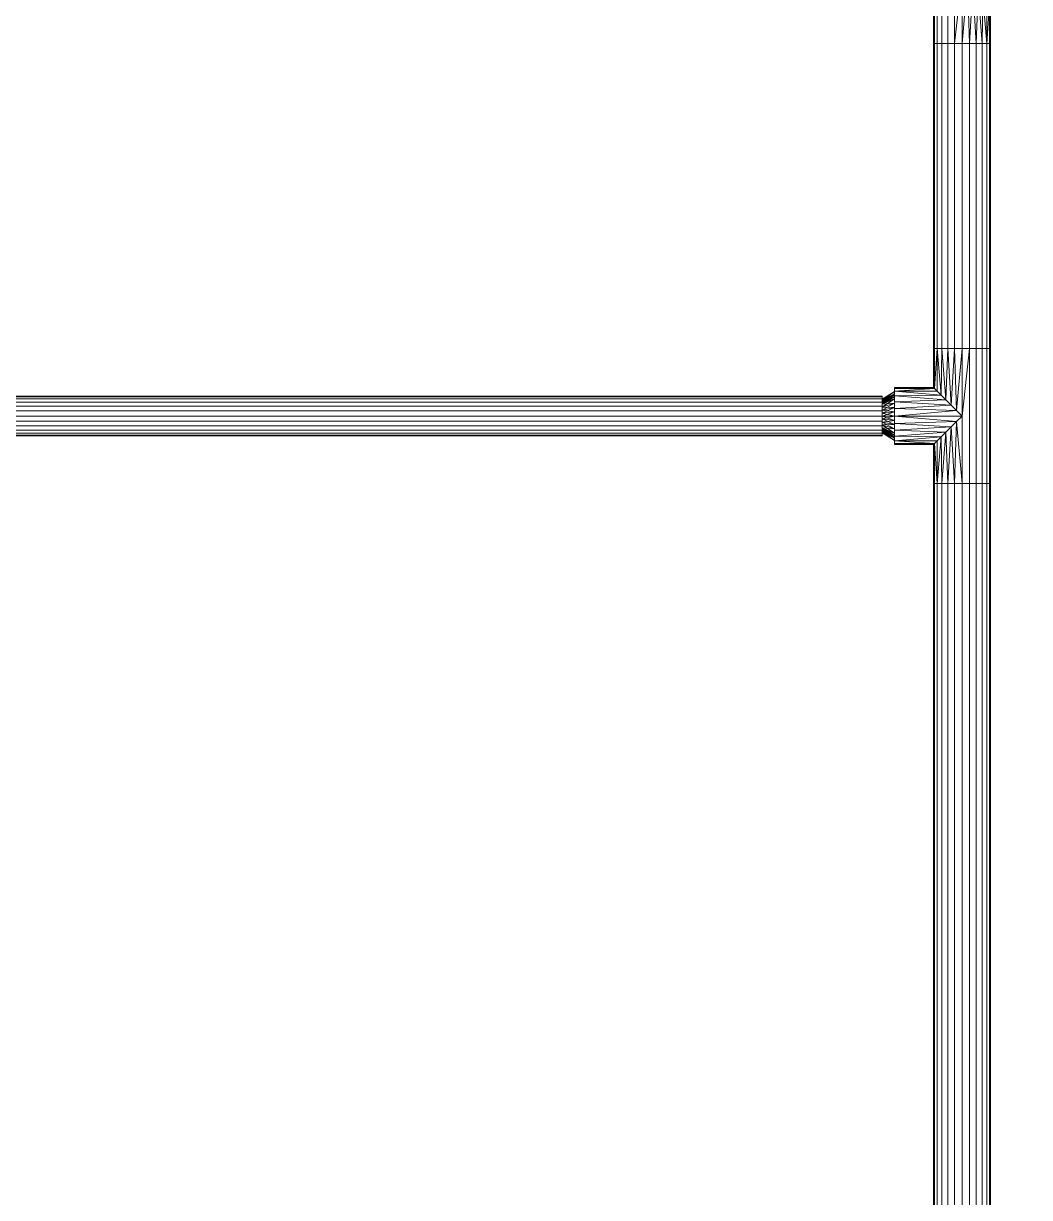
# Model space of a CAD drawing. Header units: inches. Extents: x -3325 to -59, y 5 to 733.
# Drawn here: x -3197.24 to -3163.8, y 99.99 to 139.01 of the extents above; entities that cross this region are included whole.
import ezdxf

# ---------------------------------------------------------------- set-up
doc = ezdxf.new("R2010")
doc.units = ezdxf.units.IN
doc.header["$MEASUREMENT"] = 0
doc.layers.add('P-PIPE', color=10, linetype='Continuous', lineweight=9)

# ---------------------------------------------------------------- blocks, each defined once
blk = doc.blocks.new('Tee - Welded - Generic - Standard-1125979-06 - Fifth Level')
at = {"layer": 'P-PIPE'}
mesh = blk.add_polyface(dxfattribs=at)
corners = [(-2.244, -0.951), (-2.244, -0.918, 0.246), (-2.244, -0.823, 0.475), (-2.244, -0.672, 0.672), (-2.244, -0.475, 0.823), (-2.244, -0.246, 0.918), (-2.244, 0, 0.951), (-2.244, 0.246, 0.918), (-2.244, 0.475, 0.823), (-2.244, 0.672, 0.672), (-2.244, 0.823, 0.475), (-2.244, 0.918, 0.246), (-2.244, 0.951), (-2.244, 0.918, -0.246), (-2.244, 0.823, -0.475), (-2.244, 0.672, -0.672), (-2.244, 0.475, -0.823), (-2.244, 0.246, -0.918), (-2.244, 0, -0.951), (-2.244, -0.246, -0.918), (-2.244, -0.475, -0.823), (-2.244, -0.672, -0.672), (-2.244, -0.823, -0.475), (-2.244, -0.918, -0.246)]
mesh.append_faces([[corners[k] for k in face] for face in [(10, 0, 7, 9)]], dxfattribs={"vtx0": -1, "vtx1": -1, "vtx2": -1})
mesh.append_faces([[corners[k] for k in face] for face in [(13, 21, 0, 10)]], dxfattribs={"vtx0": -1, "vtx1": -1, "vtx2": -1, "vtx3": -1})
mesh.append_faces([[corners[k] for k in face] for face in [(13, 16, 20, 21), (5, 7, 0, 1)]], dxfattribs={"vtx0": -1, "vtx1": -1, "vtx3": -1})
mesh.append_faces([[corners[k] for k in face] for face in [(4, 5, 3)]], dxfattribs={"vtx1": -1})
mesh.append_faces([[corners[k] for k in face] for face in [(18, 19, 20), (22, 23, 0, 21), (7, 8, 9), (5, 6, 7)]], dxfattribs={"vtx2": -1})
mesh.append_faces([[corners[k] for k in face] for face in [(16, 17, 18, 20), (1, 2, 3, 5)]], dxfattribs={"vtx2": -1, "vtx3": -1})
mesh.append_faces([[corners[k] for k in face] for face in [(13, 14, 15, 16), (10, 11, 12, 13)]], dxfattribs={"vtx3": -1})
mesh = blk.add_polyface(dxfattribs=at)
corners = [(-2.244, 0.951), (-2.244, 0.918, 0.246), (-2.244, 0.823, 0.475), (-2.244, 0.672, 0.672), (-2.244, 0.475, 0.823), (-2.244, 0.246, 0.918), (-2.244, 0, 0.951), (-2.244, -0.246, 0.918), (-2.244, -0.475, 0.823), (-2.244, -0.672, 0.672), (-2.244, -0.823, 0.475), (-2.244, -0.918, 0.246), (-2.244, -0.951), (-0.951, -0.951), (-0.916, -0.916, 0.254), (-0.823, -0.823, 0.476), (-0.69, -0.69, 0.654), (-0.533, -0.533, 0.787), (-0.362, -0.362, 0.879), (-0.183, -0.183, 0.933), (0, 0, 0.951), (0.183, -0.183, 0.933), (0.362, -0.362, 0.879), (0.533, -0.533, 0.787), (0.69, -0.69, 0.654), (0.823, -0.823, 0.476), (0.916, -0.916, 0.254), (0.951, -0.951), (2.244, -0.951), (2.244, -0.918, 0.246), (2.244, -0.823, 0.475), (2.244, -0.672, 0.672), (2.244, -0.475, 0.823), (2.244, -0.246, 0.918), (2.244, 0, 0.951), (2.244, 0.246, 0.918), (2.244, 0.475, 0.823), (2.244, 0.672, 0.672), (2.244, 0.823, 0.475), (2.244, 0.918, 0.246), (2.244, 0.951)]
mesh.append_faces([[corners[k] for k in face] for face in [(13, 11, 12)]], dxfattribs={"vtx0": -1})
mesh.append_faces([[corners[k] for k in face] for face in [(27, 29, 26), (25, 30, 24), (11, 14, 10), (9, 17, 8), (16, 10, 15), (23, 32, 22), (21, 34, 20), (22, 33, 21), (33, 22, 32), (19, 7, 18), (7, 19, 6)]], dxfattribs={"vtx0": -1, "vtx1": -1})
mesh.append_faces([[corners[k] for k in face] for face in [(30, 25, 26), (24, 30, 31), (8, 17, 18), (21, 33, 34), (18, 7, 8), (20, 5, 6)]], dxfattribs={"vtx0": -1, "vtx2": -1})
mesh.append_faces([[corners[k] for k in face] for face in [(20, 34, 35, 5)]], dxfattribs={"vtx0": -1, "vtx2": -1, "vtx3": -1})
mesh.append_faces([[corners[k] for k in face] for face in [(28, 29, 27)]], dxfattribs={"vtx1": -1})
mesh.append_faces([[corners[k] for k in face] for face in [(29, 30, 26), (31, 32, 23), (23, 24, 31), (13, 14, 11), (14, 15, 10), (16, 17, 9), (9, 10, 16), (19, 20, 6)]], dxfattribs={"vtx1": -1, "vtx2": -1})
mesh.append_faces([[corners[k] for k in face] for face in [(38, 39, 1, 2), (36, 37, 3, 4), (37, 38, 2, 3), (35, 36, 4, 5)]], dxfattribs={"vtx1": -1, "vtx3": -1})
mesh.append_faces([[corners[k] for k in face] for face in [(39, 40, 0, 1)]], dxfattribs={"vtx3": -1})
mesh = blk.add_polyface(dxfattribs=at)
corners = [(-2.244, -0.951), (-2.244, -0.918, -0.246), (-2.244, -0.823, -0.475), (-2.244, -0.672, -0.672), (-2.244, -0.475, -0.823), (-2.244, -0.246, -0.918), (-2.244, 0, -0.951), (-2.244, 0.246, -0.918), (-2.244, 0.475, -0.823), (-2.244, 0.672, -0.672), (-2.244, 0.823, -0.475), (-2.244, 0.918, -0.246), (-2.244, 0.951), (2.244, 0.951), (2.244, 0.918, -0.246), (2.244, 0.823, -0.475), (2.244, 0.672, -0.672), (2.244, 0.475, -0.823), (2.244, 0.246, -0.918), (2.244, 0, -0.951), (2.244, -0.246, -0.918), (2.244, -0.475, -0.823), (2.244, -0.672, -0.672), (2.244, -0.823, -0.475), (2.244, -0.918, -0.246), (2.244, -0.951), (0.951, -0.951), (0.916, -0.916, -0.254), (0.823, -0.823, -0.476), (0.69, -0.69, -0.654), (0.533, -0.533, -0.787), (0.362, -0.362, -0.879), (0.183, -0.183, -0.933), (0, 0, -0.951), (-0.183, -0.183, -0.933), (-0.362, -0.362, -0.879), (-0.533, -0.533, -0.787), (-0.69, -0.69, -0.654), (-0.823, -0.823, -0.476), (-0.916, -0.916, -0.254), (-0.951, -0.951)]
mesh.append_faces([[corners[k] for k in face] for face in [(1, 40, 0)]], dxfattribs={"vtx0": -1})
mesh.append_faces([[corners[k] for k in face] for face in [(33, 19, 32), (6, 34, 5), (32, 20, 31), (24, 27, 23), (27, 24, 26), (36, 4, 35), (3, 37, 2), (38, 2, 37), (21, 31, 20)]], dxfattribs={"vtx0": -1, "vtx1": -1})
mesh.append_faces([[corners[k] for k in face] for face in [(35, 4, 5), (6, 33, 34), (23, 28, 29), (29, 22, 23), (21, 30, 31), (23, 27, 28), (36, 3, 4), (3, 36, 37), (39, 1, 2)]], dxfattribs={"vtx0": -1, "vtx2": -1})
mesh.append_faces([[corners[k] for k in face] for face in [(19, 20, 32), (34, 35, 5), (6, 7, 33), (21, 22, 30), (29, 30, 22), (39, 40, 1), (38, 39, 2)]], dxfattribs={"vtx1": -1, "vtx2": -1})
mesh.append_faces([[corners[k] for k in face] for face in [(18, 19, 33, 7)]], dxfattribs={"vtx1": -1, "vtx2": -1, "vtx3": -1})
mesh.append_faces([[corners[k] for k in face] for face in [(15, 16, 9, 10), (14, 15, 10, 11), (16, 17, 8, 9), (17, 18, 7, 8)]], dxfattribs={"vtx1": -1, "vtx3": -1})
mesh.append_faces([[corners[k] for k in face] for face in [(12, 13, 14, 11), (24, 25, 26)]], dxfattribs={"vtx2": -1})
mesh = blk.add_polyface(dxfattribs=at)
corners = [(2.244, -0.951), (2.244, -0.918, -0.246), (2.244, -0.823, -0.475), (2.244, -0.672, -0.672), (2.244, -0.475, -0.823), (2.244, -0.246, -0.918), (2.244, 0, -0.951), (2.244, 0.246, -0.918), (2.244, 0.475, -0.823), (2.244, 0.672, -0.672), (2.244, 0.823, -0.475), (2.244, 0.918, -0.246), (2.244, 0.951), (2.244, 0.918, 0.246), (2.244, 0.823, 0.475), (2.244, 0.672, 0.672), (2.244, 0.475, 0.823), (2.244, 0.246, 0.918), (2.244, 0, 0.951), (2.244, -0.246, 0.918), (2.244, -0.475, 0.823), (2.244, -0.672, 0.672), (2.244, -0.823, 0.475), (2.244, -0.918, 0.246)]
mesh.append_faces([[corners[k] for k in face] for face in [(21, 19, 20)]], dxfattribs={"vtx0": -1})
mesh.append_faces([[corners[k] for k in face] for face in [(19, 23, 17, 18)]], dxfattribs={"vtx0": -1, "vtx1": -1})
mesh.append_faces([[corners[k] for k in face] for face in [(4, 8, 11, 3), (0, 3, 11, 23)]], dxfattribs={"vtx0": -1, "vtx1": -1, "vtx2": -1})
mesh.append_faces([[corners[k] for k in face] for face in [(11, 14, 17, 23)]], dxfattribs={"vtx0": -1, "vtx1": -1, "vtx2": -1, "vtx3": -1})
mesh.append_faces([[corners[k] for k in face] for face in [(9, 10, 11, 8), (4, 5, 6), (12, 13, 14, 11), (15, 16, 17, 14)]], dxfattribs={"vtx2": -1})
mesh.append_faces([[corners[k] for k in face] for face in [(6, 7, 8, 4), (21, 22, 23, 19)]], dxfattribs={"vtx2": -1, "vtx3": -1})
mesh.append_faces([[corners[k] for k in face] for face in [(0, 1, 2, 3)]], dxfattribs={"vtx3": -1})
mesh = blk.add_polyface(dxfattribs=at)
corners = [(-0.951, -2.244), (-0.918, -2.244, 0.246), (-0.823, -2.244, 0.475), (-0.672, -2.244, 0.672), (-0.475, -2.244, 0.823), (-0.246, -2.244, 0.918), (0, -2.244, 0.951), (0.246, -2.244, 0.918), (0.475, -2.244, 0.823), (0.672, -2.244, 0.672), (0.823, -2.244, 0.475), (0.918, -2.244, 0.246), (0.951, -2.244), (0.951, -0.951), (0.916, -0.916, 0.254), (0.823, -0.823, 0.476), (0.69, -0.69, 0.654), (0.533, -0.533, 0.787), (0.362, -0.362, 0.879), (0.183, -0.183, 0.933), (0, 0, 0.951), (-0.183, -0.183, 0.933), (-0.362, -0.362, 0.879), (-0.533, -0.533, 0.787), (-0.69, -0.69, 0.654), (-0.823, -0.823, 0.476), (-0.916, -0.916, 0.254), (-0.951, -0.951)]
mesh.append_faces([[corners[k] for k in face] for face in [(13, 11, 12)]], dxfattribs={"vtx0": -1})
mesh.append_faces([[corners[k] for k in face] for face in [(22, 5, 21), (24, 3, 23), (8, 18, 7), (17, 9, 16)]], dxfattribs={"vtx0": -1, "vtx1": -1})
mesh.append_faces([[corners[k] for k in face] for face in [(24, 2, 3), (26, 1, 2), (22, 4, 5), (6, 20, 21), (21, 5, 6), (19, 6, 7), (16, 9, 10), (17, 8, 9), (6, 19, 20)]], dxfattribs={"vtx0": -1, "vtx2": -1})
mesh.append_faces([[corners[k] for k in face] for face in [(26, 27, 1), (3, 4, 23), (25, 26, 2), (24, 25, 2), (22, 23, 4), (10, 11, 14), (18, 19, 7), (17, 18, 8), (13, 14, 11), (15, 16, 10), (14, 15, 10)]], dxfattribs={"vtx1": -1, "vtx2": -1})
mesh.append_faces([[corners[k] for k in face] for face in [(27, 0, 1)]], dxfattribs={"vtx2": -1})
mesh = blk.add_polyface(dxfattribs=at)
corners = [(0.951, -2.244), (0.918, -2.244, -0.246), (0.823, -2.244, -0.475), (0.672, -2.244, -0.672), (0.475, -2.244, -0.823), (0.246, -2.244, -0.918), (0, -2.244, -0.951), (-0.246, -2.244, -0.918), (-0.475, -2.244, -0.823), (-0.672, -2.244, -0.672), (-0.823, -2.244, -0.475), (-0.918, -2.244, -0.246), (-0.951, -2.244), (-0.951, -0.951), (-0.916, -0.916, -0.254), (-0.823, -0.823, -0.476), (-0.69, -0.69, -0.654), (-0.533, -0.533, -0.787), (-0.362, -0.362, -0.879), (-0.183, -0.183, -0.933), (0, 0, -0.951), (0.183, -0.183, -0.933), (0.362, -0.362, -0.879), (0.533, -0.533, -0.787), (0.69, -0.69, -0.654), (0.823, -0.823, -0.476), (0.916, -0.916, -0.254), (0.951, -0.951)]
mesh.append_faces([[corners[k] for k in face] for face in [(13, 11, 12)]], dxfattribs={"vtx0": -1})
mesh.append_faces([[corners[k] for k in face] for face in [(22, 5, 21), (24, 3, 23), (8, 18, 7), (17, 9, 16)]], dxfattribs={"vtx0": -1, "vtx1": -1})
mesh.append_faces([[corners[k] for k in face] for face in [(24, 2, 3), (26, 1, 2), (22, 4, 5), (6, 20, 21), (21, 5, 6), (19, 6, 7), (16, 9, 10), (17, 8, 9), (6, 19, 20)]], dxfattribs={"vtx0": -1, "vtx2": -1})
mesh.append_faces([[corners[k] for k in face] for face in [(0, 1, 27)]], dxfattribs={"vtx1": -1})
mesh.append_faces([[corners[k] for k in face] for face in [(26, 27, 1), (3, 4, 23), (25, 26, 2), (24, 25, 2), (22, 23, 4), (10, 11, 14), (18, 19, 7), (17, 18, 8), (13, 14, 11), (15, 16, 10), (14, 15, 10)]], dxfattribs={"vtx1": -1, "vtx2": -1})
mesh = blk.add_polyface(dxfattribs=at)
corners = [(-0.951, -2.244), (-0.918, -2.244, -0.246), (-0.823, -2.244, -0.475), (-0.672, -2.244, -0.672), (-0.475, -2.244, -0.823), (-0.246, -2.244, -0.918), (0, -2.244, -0.951), (0.246, -2.244, -0.918), (0.475, -2.244, -0.823), (0.672, -2.244, -0.672), (0.823, -2.244, -0.475), (0.918, -2.244, -0.246), (0.951, -2.244), (0.918, -2.244, 0.246), (0.823, -2.244, 0.475), (0.672, -2.244, 0.672), (0.475, -2.244, 0.823), (0.246, -2.244, 0.918), (0, -2.244, 0.951), (-0.246, -2.244, 0.918), (-0.475, -2.244, 0.823), (-0.672, -2.244, 0.672), (-0.823, -2.244, 0.475), (-0.918, -2.244, 0.246)]
mesh.append_faces([[corners[k] for k in face] for face in [(6, 4, 5), (21, 19, 20)]], dxfattribs={"vtx0": -1})
mesh.append_faces([[corners[k] for k in face] for face in [(23, 6, 11, 14), (23, 14, 17, 19)]], dxfattribs={"vtx0": -1, "vtx1": -1, "vtx2": -1, "vtx3": -1})
mesh.append_faces([[corners[k] for k in face] for face in [(6, 23, 3, 4)]], dxfattribs={"vtx0": -1, "vtx1": -1, "vtx3": -1})
mesh.append_faces([[corners[k] for k in face] for face in [(3, 23, 0)]], dxfattribs={"vtx0": -1, "vtx2": -1})
mesh.append_faces([[corners[k] for k in face] for face in [(16, 17, 14, 15)]], dxfattribs={"vtx1": -1})
mesh.append_faces([[corners[k] for k in face] for face in [(12, 13, 14, 11), (17, 18, 19)]], dxfattribs={"vtx2": -1})
mesh.append_faces([[corners[k] for k in face] for face in [(9, 10, 11, 6), (21, 22, 23, 19)]], dxfattribs={"vtx2": -1, "vtx3": -1})
mesh.append_faces([[corners[k] for k in face] for face in [(6, 7, 8, 9), (0, 1, 2, 3)]], dxfattribs={"vtx3": -1})
blk = doc.blocks.new('Transition - Generic - Plumbing-CW-1022941-06 - Fifth Level')
at = {"layer": 'P-PIPE'}
mesh = blk.add_polyface(dxfattribs=at)
corners = [(0, -0.813), (0, -0.575, 0.575), (0, 0, 0.813), (0, 0.575, 0.575), (0, 0.813), (0, 0.575, -0.575), (0, 0, -0.813), (0, -0.575, -0.575)]
mesh.append_faces([[corners[k] for k in face] for face in [(5, 3, 4)]], dxfattribs={"vtx0": -1})
mesh.append_faces([[corners[k] for k in face] for face in [(0, 3, 5, 6)]], dxfattribs={"vtx0": -1, "vtx1": -1, "vtx3": -1})
mesh.append_faces([[corners[k] for k in face] for face in [(2, 3, 0, 1), (7, 0, 6)]], dxfattribs={"vtx1": -1})
mesh = blk.add_polyface(dxfattribs=at)
corners = [(0, -0.813), (0, -0.575, -0.575), (0, 0, -0.813), (0, 0.575, -0.575), (0, 0.813), (0.406, 0.562), (0.406, 0.398, -0.398), (0.406, 0, -0.562), (0.406, -0.398, -0.398), (0.406, -0.562), (0.406, 0.452, -0.266), (0, 0.694, -0.287), (0, 0.733, -0.192), (0, 0.287, -0.694), (0.406, 0.199, -0.48), (0.406, 0.099, -0.521), (0.406, -0.48, -0.199), (0, -0.694, -0.287), (0, -0.634, -0.431), (0.406, -0.199, -0.48), (0, -0.287, -0.694), (0, -0.144, -0.753), (0, 0.634, -0.431), (0.406, 0.507, -0.133), (0, 0.431, -0.634), (0.406, 0.298, -0.439), (0, 0.144, -0.753), (0, -0.733, -0.192), (0.406, -0.521, -0.099), (0.406, -0.439, -0.298), (0, -0.431, -0.634), (0.406, -0.298, -0.439), (0.406, -0.099, -0.521)]
mesh.append_faces([[corners[k] for k in face] for face in [(23, 4, 5)]], dxfattribs={"vtx0": -1})
mesh.append_faces([[corners[k] for k in face] for face in [(4, 23, 12), (14, 24, 25), (6, 22, 10), (13, 15, 26), (29, 1, 8), (16, 18, 29), (1, 29, 18), (19, 21, 32), (7, 26, 15), (2, 32, 21), (22, 6, 3), (10, 11, 23), (3, 25, 24), (15, 13, 14), (18, 16, 17), (20, 31, 30), (21, 19, 20)]], dxfattribs={"vtx0": -1, "vtx1": -1})
mesh.append_faces([[corners[k] for k in face] for face in [(14, 13, 24), (7, 2, 26), (3, 6, 25), (23, 11, 12), (2, 7, 32), (27, 16, 28), (8, 1, 30)]], dxfattribs={"vtx0": -1, "vtx2": -1})
mesh.append_faces([[corners[k] for k in face] for face in [(9, 0, 28)]], dxfattribs={"vtx1": -1})
mesh.append_faces([[corners[k] for k in face] for face in [(27, 17, 16), (19, 31, 20), (31, 8, 30), (22, 11, 10), (0, 27, 28)]], dxfattribs={"vtx1": -1, "vtx2": -1})
mesh = blk.add_polyface(dxfattribs=at)
corners = [(0, 0.813), (0, 0.575, 0.575), (0, 0, 0.813), (0, -0.575, 0.575), (0, -0.813), (0.406, -0.562), (0.406, -0.398, 0.398), (0.406, 0, 0.562), (0.406, 0.398, 0.398), (0.406, 0.562), (0.406, -0.452, 0.266), (0, -0.694, 0.287), (0, -0.733, 0.192), (0, -0.287, 0.694), (0.406, -0.199, 0.48), (0.406, -0.099, 0.521), (0.406, 0.48, 0.199), (0, 0.694, 0.287), (0, 0.634, 0.431), (0.406, 0.199, 0.48), (0, 0.287, 0.694), (0, 0.144, 0.753), (0, -0.634, 0.431), (0.406, -0.507, 0.133), (0, -0.431, 0.634), (0.406, -0.298, 0.439), (0, -0.144, 0.753), (0, 0.733, 0.192), (0.406, 0.521, 0.099), (0.406, 0.439, 0.298), (0, 0.431, 0.634), (0.406, 0.298, 0.439), (0.406, 0.099, 0.521)]
mesh.append_faces([[corners[k] for k in face] for face in [(23, 4, 5)]], dxfattribs={"vtx0": -1})
mesh.append_faces([[corners[k] for k in face] for face in [(4, 23, 12), (14, 24, 25), (6, 22, 10), (13, 15, 26), (29, 1, 8), (16, 18, 29), (1, 29, 18), (19, 21, 32), (7, 26, 15), (2, 32, 21), (22, 6, 3), (10, 11, 23), (3, 25, 24), (15, 13, 14), (18, 16, 17), (20, 31, 30), (21, 19, 20)]], dxfattribs={"vtx0": -1, "vtx1": -1})
mesh.append_faces([[corners[k] for k in face] for face in [(14, 13, 24), (7, 2, 26), (3, 6, 25), (23, 11, 12), (2, 7, 32), (27, 16, 28), (8, 1, 30)]], dxfattribs={"vtx0": -1, "vtx2": -1})
mesh.append_faces([[corners[k] for k in face] for face in [(9, 0, 28)]], dxfattribs={"vtx1": -1})
mesh.append_faces([[corners[k] for k in face] for face in [(27, 17, 16), (19, 31, 20), (31, 8, 30), (22, 11, 10), (0, 27, 28)]], dxfattribs={"vtx1": -1, "vtx2": -1})
mesh = blk.add_polyface(dxfattribs=at)
corners = [(0.406, -0.562), (0.406, -0.398, -0.398), (0.406, 0, -0.562), (0.406, 0.398, -0.398), (0.406, 0.562), (0.406, 0.398, 0.398), (0.406, 0, 0.562), (0.406, -0.398, 0.398)]
mesh.append_faces([[corners[k] for k in face] for face in [(4, 7, 1, 2)]], dxfattribs={"vtx0": -1, "vtx1": -1, "vtx3": -1})
mesh.append_faces([[corners[k] for k in face] for face in [(3, 4, 2)]], dxfattribs={"vtx1": -1})
mesh.append_faces([[corners[k] for k in face] for face in [(5, 6, 7, 4), (7, 0, 1)]], dxfattribs={"vtx2": -1})

msp = doc.modelspace()

# ---------------------------------------------------------------- linework, layer by layer
at = {"layer": 'P-PIPE', "color": 1}
for p, q in [((-3166.048, 138.34, 1075), (-3166.048, 142.829, 1075)), ((-3166.048, 138.34, 1075), (-3166.048, 128.204, 1075)), ((-3166.048, 138.34, 1075), (-3166.048, 128.204, 1075)), ((-3166.048, 128.204, 1075), (-3166.048, 123.715, 1075)), ((-3319.253, 125.96, 1075), (-3168.698, 125.96, 1075)), ((-3319.253, 125.96, 1075), (-3168.698, 125.96, 1075)), ((-3168.292, 125.96, 1075), (-3168.698, 125.96, 1075)), ((-3168.292, 125.96, 1075), (-3166.048, 125.96, 1075)), ((-3166.048, 123.715, 1075), (-3166.048, 83.776, 1075)), ((-3166.048, 123.715, 1075), (-3166.048, 83.776, 1075))]:
    msp.add_line(p, q, dxfattribs=at)

# ---------------------------------------------------------------- block references
for name, p, rotation in [('Tee - Welded - Generic - Standard-1125979-06 - Fifth Level', (-3166.048, 140.585, 1075), 90), ('Tee - Welded - Generic - Standard-1125979-06 - Fifth Level', (-3166.048, 125.96, 1075), 270), ('Transition - Generic - Plumbing-CW-1022941-06 - Fifth Level', (-3168.292, 125.96, 1075), 180)]:
    msp.add_blockref(name, p, dxfattribs=dict(at, rotation=rotation))

# ---------------------------------------------------------------- meshes
mesh = msp.add_polyface(dxfattribs=at)
corners = [(-3166.998, 138.34, 1075), (-3166.966, 138.34, 1075.246), (-3166.871, 138.34, 1075.475), (-3166.72, 138.34, 1075.672), (-3166.523, 138.34, 1075.823), (-3166.294, 138.34, 1075.918), (-3166.048, 138.34, 1075.95), (-3165.802, 138.34, 1075.918), (-3165.573, 138.34, 1075.823), (-3165.376, 138.34, 1075.672), (-3165.225, 138.34, 1075.475), (-3165.13, 138.34, 1075.246), (-3165.098, 138.34, 1075), (-3165.13, 138.34, 1074.754), (-3165.225, 138.34, 1074.525), (-3165.376, 138.34, 1074.328), (-3165.573, 138.34, 1074.177), (-3165.802, 138.34, 1074.082), (-3166.048, 138.34, 1074.05), (-3166.294, 138.34, 1074.082), (-3166.523, 138.34, 1074.177), (-3166.72, 138.34, 1074.328), (-3166.871, 138.34, 1074.525), (-3166.966, 138.34, 1074.754)]
mesh.append_faces([[corners[k] for k in face] for face in [(4, 12, 0)]], dxfattribs={"vtx0": -1, "vtx1": -1, "vtx2": -1, "color": 1})
mesh.append_faces([[corners[k] for k in face] for face in [(8, 12, 4, 6)]], dxfattribs={"vtx0": -1, "vtx1": -1, "vtx2": -1, "vtx3": -1, "color": 1})
mesh.append_faces([[corners[k] for k in face] for face in [(12, 8, 9)]], dxfattribs={"vtx0": -1, "vtx2": -1, "color": 1})
mesh.append_faces([[corners[k] for k in face] for face in [(12, 15, 16, 0)]], dxfattribs={"vtx0": -1, "vtx2": -1, "vtx3": -1, "color": 1})
mesh.append_faces([[corners[k] for k in face] for face in [(5, 6, 4), (2, 3, 1), (7, 8, 6)]], dxfattribs={"vtx1": -1, "color": 1})
mesh.append_faces([[corners[k] for k in face] for face in [(20, 21, 0, 16)]], dxfattribs={"vtx1": -1, "vtx2": -1, "vtx3": -1, "color": 1})
mesh.append_faces([[corners[k] for k in face] for face in [(3, 4, 0, 1)]], dxfattribs={"vtx1": -1, "vtx3": -1, "color": 1})
mesh.append_faces([[corners[k] for k in face] for face in [(13, 14, 15, 12), (16, 17, 18)]], dxfattribs={"vtx2": -1, "color": 1})
mesh.append_faces([[corners[k] for k in face] for face in [(18, 19, 20, 16)]], dxfattribs={"vtx2": -1, "vtx3": -1, "color": 1})
mesh.append_faces([[corners[k] for k in face] for face in [(9, 10, 11, 12), (21, 22, 23, 0)]], dxfattribs={"vtx3": -1, "color": 1})
mesh = msp.add_polyface(dxfattribs=at)
corners = [(-3166.048, 138.34, 1075.95), (-3166.294, 138.34, 1075.918), (-3166.523, 138.34, 1075.823), (-3166.72, 138.34, 1075.672), (-3166.871, 138.34, 1075.475), (-3166.966, 138.34, 1075.246), (-3166.998, 138.34, 1075), (-3166.998, 128.204, 1075), (-3166.966, 128.204, 1075.246), (-3166.871, 128.204, 1075.475), (-3166.72, 128.204, 1075.672), (-3166.523, 128.204, 1075.823), (-3166.294, 128.204, 1075.918), (-3166.048, 128.204, 1075.95)]
mesh.append_faces([[corners[k] for k in face] for face in [(8, 9, 4, 5), (3, 4, 9, 10), (11, 12, 1, 2), (2, 3, 10, 11)]], dxfattribs={"vtx1": -1, "vtx3": -1, "color": 1})
mesh.append_faces([[corners[k] for k in face] for face in [(6, 7, 8, 5)]], dxfattribs={"vtx2": -1, "color": 1})
mesh.append_faces([[corners[k] for k in face] for face in [(12, 13, 0, 1)]], dxfattribs={"vtx3": -1, "color": 1})
mesh = msp.add_polyface(dxfattribs=at)
corners = [(-3166.998, 138.34, 1075), (-3166.966, 138.34, 1074.754), (-3166.871, 138.34, 1074.525), (-3166.72, 138.34, 1074.328), (-3166.523, 138.34, 1074.177), (-3166.294, 138.34, 1074.082), (-3166.048, 138.34, 1074.05), (-3166.048, 128.204, 1074.05), (-3166.294, 128.204, 1074.082), (-3166.523, 128.204, 1074.177), (-3166.72, 128.204, 1074.328), (-3166.871, 128.204, 1074.525), (-3166.966, 128.204, 1074.754), (-3166.998, 128.204, 1075)]
mesh.append_faces([[corners[k] for k in face] for face in [(7, 8, 5, 6)]], dxfattribs={"vtx1": -1, "color": 1})
mesh.append_faces([[corners[k] for k in face] for face in [(8, 9, 4, 5), (3, 4, 9, 10), (11, 12, 1, 2), (2, 3, 10, 11)]], dxfattribs={"vtx1": -1, "vtx3": -1, "color": 1})
mesh.append_faces([[corners[k] for k in face] for face in [(12, 13, 0, 1)]], dxfattribs={"vtx3": -1, "color": 1})
mesh = msp.add_polyface(dxfattribs=at)
corners = [(-3165.098, 138.34, 1075), (-3165.13, 138.34, 1075.246), (-3165.225, 138.34, 1075.475), (-3165.376, 138.34, 1075.672), (-3165.573, 138.34, 1075.823), (-3165.802, 138.34, 1075.918), (-3166.048, 138.34, 1075.95), (-3166.048, 128.204, 1075.95), (-3165.802, 128.204, 1075.918), (-3165.573, 128.204, 1075.823), (-3165.376, 128.204, 1075.672), (-3165.225, 128.204, 1075.475), (-3165.13, 128.204, 1075.246), (-3165.098, 128.204, 1075)]
mesh.append_faces([[corners[k] for k in face] for face in [(7, 8, 5, 6)]], dxfattribs={"vtx1": -1, "color": 1})
mesh.append_faces([[corners[k] for k in face] for face in [(8, 9, 4, 5), (3, 4, 9, 10), (11, 12, 1, 2), (2, 3, 10, 11)]], dxfattribs={"vtx1": -1, "vtx3": -1, "color": 1})
mesh.append_faces([[corners[k] for k in face] for face in [(12, 13, 0, 1)]], dxfattribs={"vtx3": -1, "color": 1})
mesh = msp.add_polyface(dxfattribs=at)
corners = [(-3166.048, 138.34, 1074.05), (-3165.802, 138.34, 1074.082), (-3165.573, 138.34, 1074.177), (-3165.376, 138.34, 1074.328), (-3165.225, 138.34, 1074.525), (-3165.13, 138.34, 1074.754), (-3165.098, 138.34, 1075), (-3165.098, 128.204, 1075), (-3165.13, 128.204, 1074.754), (-3165.225, 128.204, 1074.525), (-3165.376, 128.204, 1074.328), (-3165.573, 128.204, 1074.177), (-3165.802, 128.204, 1074.082), (-3166.048, 128.204, 1074.05)]
mesh.append_faces([[corners[k] for k in face] for face in [(7, 8, 5, 6)]], dxfattribs={"vtx1": -1, "color": 1})
mesh.append_faces([[corners[k] for k in face] for face in [(8, 9, 4, 5), (3, 4, 9, 10), (11, 12, 1, 2), (2, 3, 10, 11)]], dxfattribs={"vtx1": -1, "vtx3": -1, "color": 1})
mesh.append_faces([[corners[k] for k in face] for face in [(12, 13, 0, 1)]], dxfattribs={"vtx3": -1, "color": 1})
mesh = msp.add_polyface(dxfattribs=at)
corners = [(-3166.998, 128.204, 1075), (-3166.966, 128.204, 1074.754), (-3166.871, 128.204, 1074.525), (-3166.72, 128.204, 1074.328), (-3166.523, 128.204, 1074.177), (-3166.294, 128.204, 1074.082), (-3166.048, 128.204, 1074.05), (-3165.802, 128.204, 1074.082), (-3165.573, 128.204, 1074.177), (-3165.376, 128.204, 1074.328), (-3165.225, 128.204, 1074.525), (-3165.13, 128.204, 1074.754), (-3165.098, 128.204, 1075), (-3165.13, 128.204, 1075.246), (-3165.225, 128.204, 1075.475), (-3165.376, 128.204, 1075.672), (-3165.573, 128.204, 1075.823), (-3165.802, 128.204, 1075.918), (-3166.048, 128.204, 1075.95), (-3166.294, 128.204, 1075.918), (-3166.523, 128.204, 1075.823), (-3166.72, 128.204, 1075.672), (-3166.871, 128.204, 1075.475), (-3166.966, 128.204, 1075.246)]
mesh.append_faces([[corners[k] for k in face] for face in [(23, 21, 22), (18, 16, 17)]], dxfattribs={"vtx0": -1, "color": 1})
mesh.append_faces([[corners[k] for k in face] for face in [(16, 20, 12, 15)]], dxfattribs={"vtx0": -1, "vtx1": -1, "vtx2": -1, "color": 1})
mesh.append_faces([[corners[k] for k in face] for face in [(12, 20, 0, 8)]], dxfattribs={"vtx0": -1, "vtx1": -1, "vtx2": -1, "vtx3": -1, "color": 1})
mesh.append_faces([[corners[k] for k in face] for face in [(0, 20, 21, 23), (12, 8, 9)]], dxfattribs={"vtx0": -1, "vtx2": -1, "color": 1})
mesh.append_faces([[corners[k] for k in face] for face in [(0, 3, 4, 8)]], dxfattribs={"vtx0": -1, "vtx2": -1, "vtx3": -1, "color": 1})
mesh.append_faces([[corners[k] for k in face] for face in [(13, 14, 15, 12), (1, 2, 3, 0), (6, 7, 8)]], dxfattribs={"vtx2": -1, "color": 1})
mesh.append_faces([[corners[k] for k in face] for face in [(18, 19, 20, 16), (4, 5, 6, 8)]], dxfattribs={"vtx2": -1, "vtx3": -1, "color": 1})
mesh.append_faces([[corners[k] for k in face] for face in [(9, 10, 11, 12)]], dxfattribs={"vtx3": -1, "color": 1})
mesh = msp.add_polyface(dxfattribs=at)
corners = [(-3319.252, 126.617, 1075), (-3319.252, 126.595, 1075.17), (-3319.252, 126.529, 1075.329), (-3319.252, 126.424, 1075.465), (-3319.252, 126.288, 1075.569), (-3319.252, 126.13, 1075.635), (-3319.252, 125.96, 1075.657), (-3168.698, 125.96, 1075.657), (-3168.698, 126.13, 1075.635), (-3168.698, 126.288, 1075.569), (-3168.698, 126.424, 1075.465), (-3168.698, 126.529, 1075.329), (-3168.698, 126.595, 1075.17), (-3168.698, 126.617, 1075)]
mesh.append_faces([[corners[k] for k in face] for face in [(7, 8, 5, 6)]], dxfattribs={"vtx1": -1, "color": 1})
mesh.append_faces([[corners[k] for k in face] for face in [(8, 9, 4, 5), (3, 4, 9, 10), (11, 12, 1, 2), (2, 3, 10, 11)]], dxfattribs={"vtx1": -1, "vtx3": -1, "color": 1})
mesh.append_faces([[corners[k] for k in face] for face in [(12, 13, 0, 1)]], dxfattribs={"vtx3": -1, "color": 1})
mesh = msp.add_polyface(dxfattribs=at)
corners = [(-3319.252, 125.96, 1074.342), (-3319.252, 126.13, 1074.365), (-3319.252, 126.288, 1074.431), (-3319.252, 126.424, 1074.535), (-3319.252, 126.529, 1074.671), (-3319.252, 126.595, 1074.83), (-3319.252, 126.617, 1075), (-3168.698, 126.617, 1075), (-3168.698, 126.595, 1074.83), (-3168.698, 126.529, 1074.671), (-3168.698, 126.424, 1074.535), (-3168.698, 126.288, 1074.431), (-3168.698, 126.13, 1074.365), (-3168.698, 125.96, 1074.342)]
mesh.append_faces([[corners[k] for k in face] for face in [(7, 8, 5, 6)]], dxfattribs={"vtx1": -1, "color": 1})
mesh.append_faces([[corners[k] for k in face] for face in [(8, 9, 4, 5), (3, 4, 9, 10), (11, 12, 1, 2), (2, 3, 10, 11)]], dxfattribs={"vtx1": -1, "vtx3": -1, "color": 1})
mesh.append_faces([[corners[k] for k in face] for face in [(12, 13, 0, 1)]], dxfattribs={"vtx3": -1, "color": 1})
mesh = msp.add_polyface(dxfattribs=at)
corners = [(-3168.698, 125.302, 1075), (-3168.698, 125.324, 1074.83), (-3168.698, 125.39, 1074.671), (-3168.698, 125.495, 1074.535), (-3168.698, 125.631, 1074.431), (-3168.698, 125.789, 1074.365), (-3168.698, 125.96, 1074.342), (-3168.698, 126.13, 1074.365), (-3168.698, 126.288, 1074.431), (-3168.698, 126.424, 1074.535), (-3168.698, 126.529, 1074.671), (-3168.698, 126.595, 1074.83), (-3168.698, 126.617, 1075), (-3168.698, 126.595, 1075.17), (-3168.698, 126.529, 1075.329), (-3168.698, 126.424, 1075.465), (-3168.698, 126.288, 1075.569), (-3168.698, 126.13, 1075.635), (-3168.698, 125.96, 1075.657), (-3168.698, 125.789, 1075.635), (-3168.698, 125.631, 1075.569), (-3168.698, 125.495, 1075.465), (-3168.698, 125.39, 1075.329), (-3168.698, 125.324, 1075.17)]
mesh.append_faces([[corners[k] for k in face] for face in [(7, 4, 5, 6), (16, 14, 15)]], dxfattribs={"vtx0": -1, "color": 1})
mesh.append_faces([[corners[k] for k in face] for face in [(8, 4, 7)]], dxfattribs={"vtx0": -1, "vtx1": -1, "color": 1})
mesh.append_faces([[corners[k] for k in face] for face in [(3, 9, 21, 0), (21, 9, 14, 16)]], dxfattribs={"vtx0": -1, "vtx1": -1, "vtx2": -1, "vtx3": -1, "color": 1})
mesh.append_faces([[corners[k] for k in face] for face in [(9, 12, 13, 14)]], dxfattribs={"vtx0": -1, "vtx3": -1, "color": 1})
mesh.append_faces([[corners[k] for k in face] for face in [(11, 12, 9, 10)]], dxfattribs={"vtx1": -1, "color": 1})
mesh.append_faces([[corners[k] for k in face] for face in [(20, 21, 16, 19)]], dxfattribs={"vtx1": -1, "vtx2": -1, "color": 1})
mesh.append_faces([[corners[k] for k in face] for face in [(3, 4, 8, 9)]], dxfattribs={"vtx1": -1, "vtx3": -1, "color": 1})
mesh.append_faces([[corners[k] for k in face] for face in [(1, 2, 3, 0), (17, 18, 19, 16)]], dxfattribs={"vtx2": -1, "color": 1})
mesh.append_faces([[corners[k] for k in face] for face in [(21, 22, 23, 0)]], dxfattribs={"vtx3": -1, "color": 1})
mesh = msp.add_polyface(dxfattribs=at)
corners = [(-3319.252, 125.96, 1075.657), (-3319.252, 125.789, 1075.635), (-3319.252, 125.631, 1075.569), (-3319.252, 125.495, 1075.465), (-3319.252, 125.39, 1075.329), (-3319.252, 125.324, 1075.17), (-3319.252, 125.302, 1075), (-3168.698, 125.302, 1075), (-3168.698, 125.324, 1075.17), (-3168.698, 125.39, 1075.329), (-3168.698, 125.495, 1075.465), (-3168.698, 125.631, 1075.569), (-3168.698, 125.789, 1075.635), (-3168.698, 125.96, 1075.657)]
mesh.append_faces([[corners[k] for k in face] for face in [(8, 9, 4, 5), (3, 4, 9, 10), (11, 12, 1, 2), (2, 3, 10, 11)]], dxfattribs={"vtx1": -1, "vtx3": -1, "color": 1})
mesh.append_faces([[corners[k] for k in face] for face in [(6, 7, 8, 5)]], dxfattribs={"vtx2": -1, "color": 1})
mesh.append_faces([[corners[k] for k in face] for face in [(12, 13, 0, 1)]], dxfattribs={"vtx3": -1, "color": 1})
mesh = msp.add_polyface(dxfattribs=at)
corners = [(-3319.252, 125.302, 1075), (-3319.252, 125.324, 1074.83), (-3319.252, 125.39, 1074.671), (-3319.252, 125.495, 1074.535), (-3319.252, 125.631, 1074.431), (-3319.252, 125.789, 1074.365), (-3319.252, 125.96, 1074.342), (-3168.698, 125.96, 1074.342), (-3168.698, 125.789, 1074.365), (-3168.698, 125.631, 1074.431), (-3168.698, 125.495, 1074.535), (-3168.698, 125.39, 1074.671), (-3168.698, 125.324, 1074.83), (-3168.698, 125.302, 1075)]
mesh.append_faces([[corners[k] for k in face] for face in [(7, 8, 5, 6)]], dxfattribs={"vtx1": -1, "color": 1})
mesh.append_faces([[corners[k] for k in face] for face in [(8, 9, 4, 5), (3, 4, 9, 10), (11, 12, 1, 2), (2, 3, 10, 11)]], dxfattribs={"vtx1": -1, "vtx3": -1, "color": 1})
mesh.append_faces([[corners[k] for k in face] for face in [(12, 13, 0, 1)]], dxfattribs={"vtx3": -1, "color": 1})
mesh = msp.add_polyface(dxfattribs=at)
corners = [(-3166.998, 123.715, 1075), (-3166.966, 123.715, 1075.246), (-3166.871, 123.715, 1075.475), (-3166.72, 123.715, 1075.672), (-3166.523, 123.715, 1075.823), (-3166.294, 123.715, 1075.918), (-3166.048, 123.715, 1075.95), (-3165.802, 123.715, 1075.918), (-3165.573, 123.715, 1075.823), (-3165.376, 123.715, 1075.672), (-3165.225, 123.715, 1075.475), (-3165.13, 123.715, 1075.246), (-3165.098, 123.715, 1075), (-3165.13, 123.715, 1074.754), (-3165.225, 123.715, 1074.525), (-3165.376, 123.715, 1074.328), (-3165.573, 123.715, 1074.177), (-3165.802, 123.715, 1074.082), (-3166.048, 123.715, 1074.05), (-3166.294, 123.715, 1074.082), (-3166.523, 123.715, 1074.177), (-3166.72, 123.715, 1074.328), (-3166.871, 123.715, 1074.525), (-3166.966, 123.715, 1074.754)]
mesh.append_faces([[corners[k] for k in face] for face in [(4, 12, 0)]], dxfattribs={"vtx0": -1, "vtx1": -1, "vtx2": -1, "color": 1})
mesh.append_faces([[corners[k] for k in face] for face in [(8, 12, 4, 6)]], dxfattribs={"vtx0": -1, "vtx1": -1, "vtx2": -1, "vtx3": -1, "color": 1})
mesh.append_faces([[corners[k] for k in face] for face in [(12, 8, 9)]], dxfattribs={"vtx0": -1, "vtx2": -1, "color": 1})
mesh.append_faces([[corners[k] for k in face] for face in [(12, 15, 16, 0)]], dxfattribs={"vtx0": -1, "vtx2": -1, "vtx3": -1, "color": 1})
mesh.append_faces([[corners[k] for k in face] for face in [(5, 6, 4), (2, 3, 1), (7, 8, 6)]], dxfattribs={"vtx1": -1, "color": 1})
mesh.append_faces([[corners[k] for k in face] for face in [(20, 21, 0, 16)]], dxfattribs={"vtx1": -1, "vtx2": -1, "vtx3": -1, "color": 1})
mesh.append_faces([[corners[k] for k in face] for face in [(3, 4, 0, 1)]], dxfattribs={"vtx1": -1, "vtx3": -1, "color": 1})
mesh.append_faces([[corners[k] for k in face] for face in [(13, 14, 15, 12), (16, 17, 18)]], dxfattribs={"vtx2": -1, "color": 1})
mesh.append_faces([[corners[k] for k in face] for face in [(18, 19, 20, 16)]], dxfattribs={"vtx2": -1, "vtx3": -1, "color": 1})
mesh.append_faces([[corners[k] for k in face] for face in [(9, 10, 11, 12), (21, 22, 23, 0)]], dxfattribs={"vtx3": -1, "color": 1})
mesh = msp.add_polyface(dxfattribs=at)
corners = [(-3166.048, 123.715, 1075.95), (-3166.294, 123.715, 1075.918), (-3166.523, 123.715, 1075.823), (-3166.72, 123.715, 1075.672), (-3166.871, 123.715, 1075.475), (-3166.966, 123.715, 1075.246), (-3166.998, 123.715, 1075), (-3166.998, 83.776, 1075), (-3166.966, 83.776, 1075.246), (-3166.871, 83.776, 1075.475), (-3166.72, 83.776, 1075.672), (-3166.523, 83.776, 1075.823), (-3166.294, 83.776, 1075.918), (-3166.048, 83.776, 1075.95)]
mesh.append_faces([[corners[k] for k in face] for face in [(8, 9, 4, 5), (3, 4, 9, 10), (11, 12, 1, 2), (2, 3, 10, 11)]], dxfattribs={"vtx1": -1, "vtx3": -1, "color": 1})
mesh.append_faces([[corners[k] for k in face] for face in [(6, 7, 8, 5)]], dxfattribs={"vtx2": -1, "color": 1})
mesh.append_faces([[corners[k] for k in face] for face in [(12, 13, 0, 1)]], dxfattribs={"vtx3": -1, "color": 1})
mesh = msp.add_polyface(dxfattribs=at)
corners = [(-3166.998, 123.715, 1075), (-3166.966, 123.715, 1074.754), (-3166.871, 123.715, 1074.525), (-3166.72, 123.715, 1074.328), (-3166.523, 123.715, 1074.177), (-3166.294, 123.715, 1074.082), (-3166.048, 123.715, 1074.05), (-3166.048, 83.776, 1074.05), (-3166.294, 83.776, 1074.082), (-3166.523, 83.776, 1074.177), (-3166.72, 83.776, 1074.328), (-3166.871, 83.776, 1074.525), (-3166.966, 83.776, 1074.754), (-3166.998, 83.776, 1075)]
mesh.append_faces([[corners[k] for k in face] for face in [(7, 8, 5, 6)]], dxfattribs={"vtx1": -1, "color": 1})
mesh.append_faces([[corners[k] for k in face] for face in [(8, 9, 4, 5), (3, 4, 9, 10), (11, 12, 1, 2), (2, 3, 10, 11)]], dxfattribs={"vtx1": -1, "vtx3": -1, "color": 1})
mesh.append_faces([[corners[k] for k in face] for face in [(12, 13, 0, 1)]], dxfattribs={"vtx3": -1, "color": 1})
mesh = msp.add_polyface(dxfattribs=at)
corners = [(-3165.098, 123.715, 1075), (-3165.13, 123.715, 1075.246), (-3165.225, 123.715, 1075.475), (-3165.376, 123.715, 1075.672), (-3165.573, 123.715, 1075.823), (-3165.802, 123.715, 1075.918), (-3166.048, 123.715, 1075.95), (-3166.048, 83.776, 1075.95), (-3165.802, 83.776, 1075.918), (-3165.573, 83.776, 1075.823), (-3165.376, 83.776, 1075.672), (-3165.225, 83.776, 1075.475), (-3165.13, 83.776, 1075.246), (-3165.098, 83.776, 1075)]
mesh.append_faces([[corners[k] for k in face] for face in [(7, 8, 5, 6)]], dxfattribs={"vtx1": -1, "color": 1})
mesh.append_faces([[corners[k] for k in face] for face in [(8, 9, 4, 5), (3, 4, 9, 10), (11, 12, 1, 2), (2, 3, 10, 11)]], dxfattribs={"vtx1": -1, "vtx3": -1, "color": 1})
mesh.append_faces([[corners[k] for k in face] for face in [(12, 13, 0, 1)]], dxfattribs={"vtx3": -1, "color": 1})
mesh = msp.add_polyface(dxfattribs=at)
corners = [(-3166.048, 123.715, 1074.05), (-3165.802, 123.715, 1074.082), (-3165.573, 123.715, 1074.177), (-3165.376, 123.715, 1074.328), (-3165.225, 123.715, 1074.525), (-3165.13, 123.715, 1074.754), (-3165.098, 123.715, 1075), (-3165.098, 83.776, 1075), (-3165.13, 83.776, 1074.754), (-3165.225, 83.776, 1074.525), (-3165.376, 83.776, 1074.328), (-3165.573, 83.776, 1074.177), (-3165.802, 83.776, 1074.082), (-3166.048, 83.776, 1074.05)]
mesh.append_faces([[corners[k] for k in face] for face in [(7, 8, 5, 6)]], dxfattribs={"vtx1": -1, "color": 1})
mesh.append_faces([[corners[k] for k in face] for face in [(8, 9, 4, 5), (3, 4, 9, 10), (11, 12, 1, 2), (2, 3, 10, 11)]], dxfattribs={"vtx1": -1, "vtx3": -1, "color": 1})
mesh.append_faces([[corners[k] for k in face] for face in [(12, 13, 0, 1)]], dxfattribs={"vtx3": -1, "color": 1})

doc.saveas('drawing.dxf')
